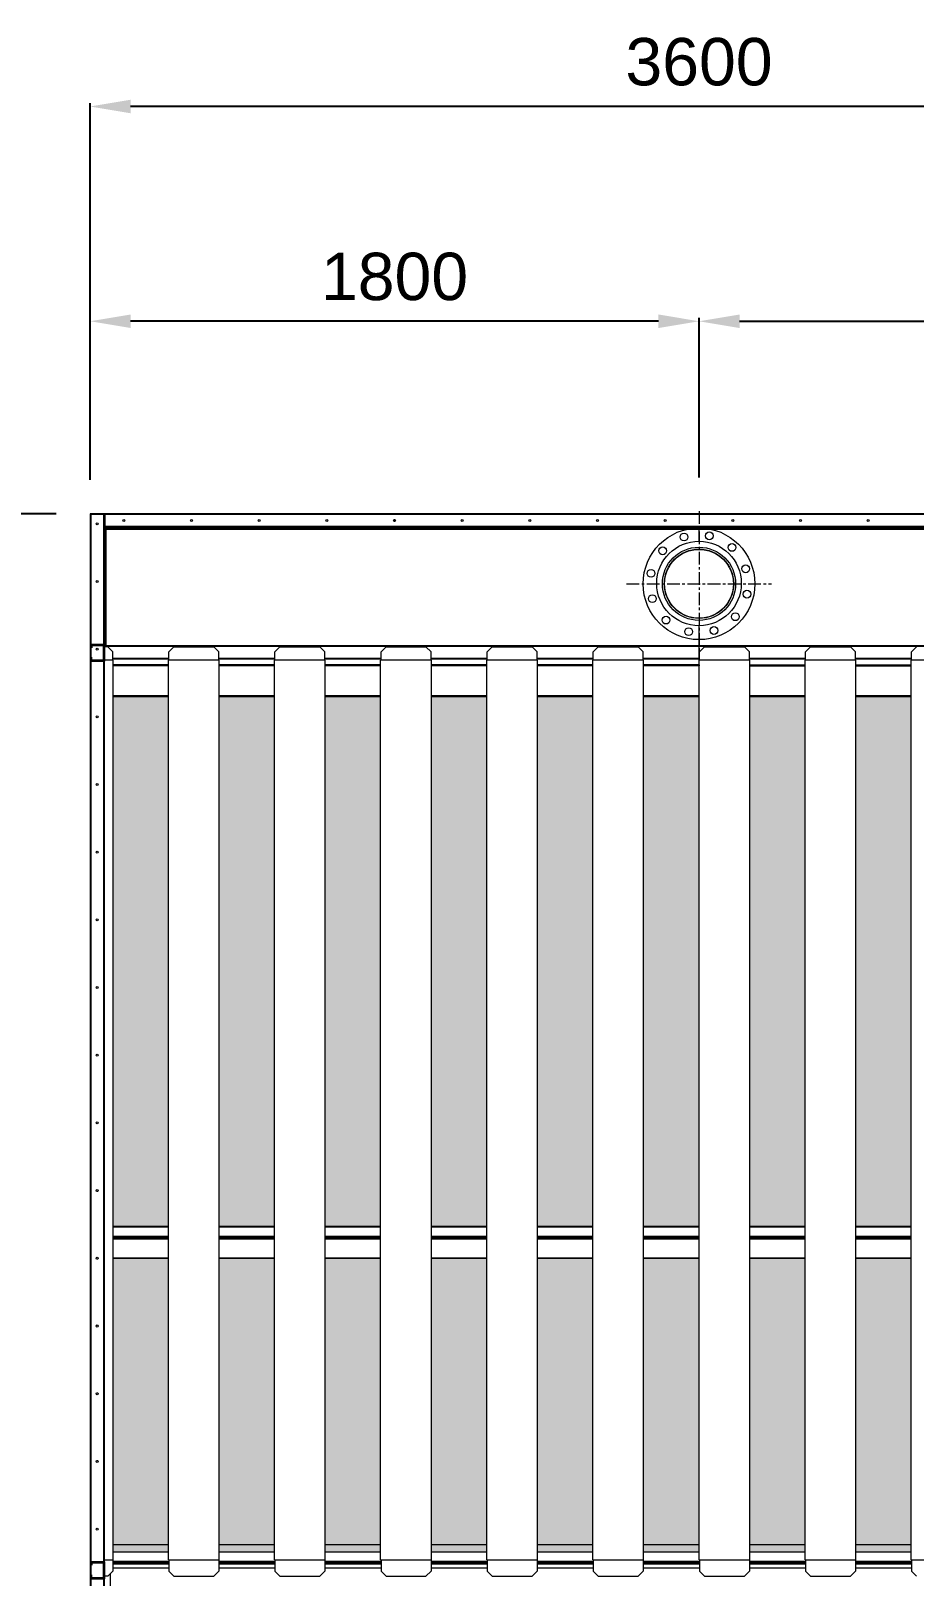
# Model space of a CAD drawing. Header units: millimetres. Extents: x 2739 to 32146, y 1792 to 22587.
# Drawn here: x 5418 to 8029, y 9836 to 14401 of the extents above; entities that cross this region are included whole.
import ezdxf

# ---------------------------------------------------------------- set-up
doc = ezdxf.new("R2010")
doc.units = ezdxf.units.MM
for name, pattern in [('CENTER', [2, 1.25, -0.25, 0.25, -0.25]), ('HIDDEN', [0.375, 0.25, -0.125]), ('HIDDENX2', [0.75, 0.5, -0.25])]:
    doc.linetypes.add(name, pattern=pattern)
doc.layers.add('center', color=1, linetype='CENTER')
doc.layers.add('HIDD', color=2, linetype='HIDDENX2')
doc.styles.get("Standard").update_dxf_attribs({"font": 'arial.ttf'})
doc.dimstyles.new('1.40', dxfattribs={"dimscale": 20, "dimtxt": 1.5, "dimasz": 1, "dimexe": 0.5, "dimexo": 0.5, "dimgap": 0.5, "dimtad": 1, "dimdec": 0, "dimzin": 0, "dimdsep": 46, "dimtxsty": 'Standard', "dimcen": 0, "dimclrd": 2, "dimclre": 2, "dimclrt": 3, "dimadec": 0, "dimazin": 0, "dimtfac": 1, "dimtdec": 0, "dimtmove": 0, "dimatfit": 0, "dimfxl": 1, "dimtolj": 1, "dimtzin": 0, "dimlwd": -1, "dimlwe": -1, "dimarcsym": 0})
pattern_1 = [(0, (-404106.215, -77186.66), (57.15, 32.9955677), [38.1, -76.2]), (120, (-404106.215, -77186.66), (-57.15, 32.995568), [38.1, -76.2]), (60, (-404106.215, -77186.66), (1e-07, 65.9911357), [-76.2, 38.1])]

# ---------------------------------------------------------------- blocks, each defined once
blk = doc.blocks.new('*D23')
at = {"color": 2, "transparency": 16777216}
for p, q in [((5593.3, 13074.9), (5593.3, 13553.6)), ((7273.3, 13543.6), (5713.3, 13543.6)), ((7393.3, 13082.4), (7393.3, 13553.6))]:
    blk.add_line(p, q, dxfattribs=at)
for points in [[(5713.3, 13563.6), (5713.3, 13523.6), (5593.3, 13543.6)], [(7273.3, 13563.6), (7273.3, 13523.6), (7393.3, 13543.6)]]:
    blk.add_solid(points, dxfattribs=at)
at = {"layer": 'Defpoints', "color": 0, "transparency": 16777216}
for p in [(5593.3, 13543.6), (5593.3, 12974.9), (7393.3, 12982.4)]:
    blk.add_point(p, dxfattribs=at)
at = {"color": 3, "lineweight": 5, "transparency": 16777216, "insert": (6493.3, 13675.1), "char_height": 140, "attachment_point": 5}
blk.add_mtext('\\A1;1800', dxfattribs=at)
blk = doc.blocks.new('*D24')
at = {"color": 2, "transparency": 16777216}
for p, q in [((7393.3, 13082.4), (7393.3, 13553.6)), ((7513.3, 13543.6), (9073.3, 13543.6)), ((9193.3, 13074.9), (9193.3, 13553.6))]:
    blk.add_line(p, q, dxfattribs=at)
for points in [[(7513.3, 13563.6), (7513.3, 13523.6), (7393.3, 13543.6)], [(9073.3, 13563.6), (9073.3, 13523.6), (9193.3, 13543.6)]]:
    blk.add_solid(points, dxfattribs=at)
at = {"layer": 'Defpoints', "color": 0, "transparency": 16777216}
for p in [(9193.3, 13543.6), (7393.3, 12982.4), (9193.3, 12974.9)]:
    blk.add_point(p, dxfattribs=at)
at = {"color": 3, "lineweight": 5, "transparency": 16777216, "insert": (8293.3, 13675.1), "char_height": 140, "attachment_point": 5}
blk.add_mtext('\\A1;1800', dxfattribs=at)
blk = doc.blocks.new('*D25')
at = {"color": 2, "transparency": 16777216}
for p, q in [((5593.3, 13074.9), (5593.3, 14188.1)), ((9073.3, 14178.1), (5713.3, 14178.1)), ((9193.3, 13074.9), (9193.3, 14188.1))]:
    blk.add_line(p, q, dxfattribs=at)
for points in [[(5713.3, 14198.1), (5713.3, 14158.1), (5593.3, 14178.1)], [(9073.3, 14198.1), (9073.3, 14158.1), (9193.3, 14178.1)]]:
    blk.add_solid(points, dxfattribs=at)
at = {"layer": 'Defpoints', "color": 0, "transparency": 16777216}
for p in [(5593.3, 14178.1), (5593.3, 12974.9), (9193.3, 12974.9)]:
    blk.add_point(p, dxfattribs=at)
at = {"color": 3, "lineweight": 5, "transparency": 16777216, "insert": (7393.3, 14309.6), "char_height": 140, "attachment_point": 5}
blk.add_mtext('\\A1;3600', dxfattribs=at)
blk = doc.blocks.new('*D26')
at = {"color": 2, "transparency": 16777216}
for p, q in [((5493.3, 12974.9), (4552.6, 12974.9)), ((4562.6, 12854.9), (4562.6, 9494.9)), ((5493.3, 9374.9), (4552.6, 9374.9))]:
    blk.add_line(p, q, dxfattribs=at)
for points in [[(4542.6, 12854.9), (4582.6, 12854.9), (4562.6, 12974.9)], [(4542.6, 9494.9), (4582.6, 9494.9), (4562.6, 9374.9)]]:
    blk.add_solid(points, dxfattribs=at)
at = {"layer": 'Defpoints', "color": 0, "transparency": 16777216}
for p in [(5593.3, 12974.9), (4562.6, 9374.9), (5593.3, 9374.9)]:
    blk.add_point(p, dxfattribs=at)
at = {"color": 3, "lineweight": 5, "transparency": 16777216, "insert": (4431, 11174.9), "char_height": 140, "attachment_point": 5, "rotation": 90}
blk.add_mtext('\\A1;3600', dxfattribs=at)
blk = doc.blocks.new('435')
for p, q in [((-131382, 21088.8), (-131342, 21088.8)), ((-131382, 21088.8), (-131382, 21078.8)), ((-131380, 21078.8), (-131382, 21078.8)), ((-131382, 21038.8), (-131382, 21050.8)), ((-131382, 21050.8), (-131380, 21050.8)), ((-131380, 21086.8), (-131344, 21086.8)), ((-131380, 21086.8), (-131380, 21078.8)), ((-131380, 21040.8), (-131380, 21050.8)), ((-131344, 21086.8), (-131344, 21040.8)), ((-131342, 21088.8), (-131342, 21038.8)), ((-131342, 21088.8), (-131342, 21038.8)), ((-131342, 21038.8), (-131382, 21038.8)), ((-131344, 21040.8), (-131380, 21040.8))]:
    blk.add_line(p, q)
blk = doc.blocks.new('3')
at = {"lineweight": 20}
h = blk.add_hatch(dxfattribs=at)
h.set_pattern_fill('HONEY', scale=12)
h.set_pattern_definition(pattern_1)
h.paths.add_polyline_path([(8484.2, 12435.2), (8484.2, 10868.7), (8647.9, 10868.7), (8647.9, 12435.2)])
h.paths.add_polyline_path([(8170.6, 12435.2), (8170.6, 10868.7), (8334.2, 10868.7), (8334.2, 12435.2)])
h.paths.add_polyline_path([(6138.7, 10868.7), (6138.7, 12435.2), (5975, 12435.2), (5975, 10868.7)])
h.paths.add_polyline_path([(6452.3, 10868.7), (6452.3, 12435.2), (6288.7, 12435.2), (6288.7, 10868.7)])
h.paths.add_polyline_path([(6766, 10868.7), (6766, 12435.2), (6602.3, 12435.2), (6602.3, 10868.7)])
h.paths.add_polyline_path([(7079.6, 10868.7), (7079.6, 12435.2), (6916, 12435.2), (6916, 10868.7)])
h.paths.add_polyline_path([(7393.3, 10868.7), (7393.3, 12435.2), (7229.6, 12435.2), (7229.6, 10868.7)])
h.paths.add_polyline_path([(7706.9, 10868.7), (7706.9, 12435.2), (7543.3, 12435.2), (7543.3, 10868.7)])
h.paths.add_polyline_path([(7856.9, 12435.2), (7856.9, 10868.7), (8020.6, 10868.7), (8020.6, 12435.2)])
h.paths.add_polyline_path([(5661.4, 12435.2), (5661.4, 10868.7), (5825, 10868.7), (5825, 12435.2)])
h.paths.add_polyline_path([(9153.3, 12435.2), (9153.3, 10868.7), (9154.1, 10868.7), (9154.1, 12435.2)])
h.paths.add_polyline_path([(8961.4, 10868.7), (8961.4, 12435.2), (8797.9, 12435.2), (8797.9, 10868.7)])
h = blk.add_hatch(dxfattribs=at)
h.set_pattern_fill('HONEY', scale=12)
h.set_pattern_definition(pattern_1)
h.paths.add_polyline_path([(9153.3, 10775.4), (9153.3, 9907.1), (9154.1, 9907.1), (9154.1, 10775.4)])
h.paths.add_polyline_path([(8797.9, 10775.4), (8797.9, 9907.1), (8961.4, 9907.1), (8961.4, 10775.4)])
h.paths.add_polyline_path([(8484.2, 10775.4), (8484.2, 9907.1), (8647.9, 9907.1), (8647.9, 10775.4)])
h.paths.add_polyline_path([(8170.6, 10775.4), (8170.6, 9907.1), (8334.2, 9907.1), (8334.2, 10775.4)])
h.paths.add_polyline_path([(7856.9, 10775.4), (7856.9, 9907.1), (8020.6, 9907.1), (8020.6, 10775.4)])
h.paths.add_polyline_path([(7543.3, 10775.4), (7543.3, 9907.1), (7706.9, 9907.1), (7706.9, 10775.4)])
h.paths.add_polyline_path([(7229.6, 10775.4), (7229.6, 9907.1), (7393.3, 9907.1), (7393.3, 10775.4)])
h.paths.add_polyline_path([(6916, 10775.4), (6916, 9907.1), (7079.6, 9907.1), (7079.6, 10775.4)])
h.paths.add_polyline_path([(6602.3, 10775.4), (6602.3, 9907.1), (6766, 9907.1), (6766, 10775.4)])
h.paths.add_polyline_path([(6288.7, 10775.4), (6288.7, 9907.1), (6452.3, 9907.1), (6452.3, 10775.4)])
h.paths.add_polyline_path([(5975, 10775.4), (5975, 9907.1), (6138.7, 9907.1), (6138.7, 10775.4)])
h.paths.add_polyline_path([(5825, 9907.1), (5825, 10775.4), (5661.4, 10775.4), (5661.4, 9907.1)])
at = {"color": 7, "lineweight": 20, "ltscale": 0.097167}
blk.add_line((5635.3, 12738.3), (5635.3, 12971.5), dxfattribs=at)
at = {"color": 7, "lineweight": 20}
for p, q in [((9145.9, 12974.9), (5640.7, 12974.9)), ((5639, 12934.9), (9147.6, 12934.9)), ((5640.7, 12932.9), (9145.9, 12932.9)), ((5640.7, 12929.5), (9145.9, 12929.5)), ((7187.3, 12933.3), (5848.9, 12933.3)), ((9112.7, 12933.3), (7599.3, 12933.3)), ((5635.3, 12738.3), (5635.3, 9879.7)), ((5825, 12528.6), (5661.4, 12528.6)), ((5825, 12525.4), (5661.4, 12525.4)), ((6138.7, 12528.6), (5975, 12528.6)), ((6138.7, 12525.4), (5975, 12525.4)), ((6452.3, 12528.6), (6288.7, 12528.6)), ((6452.3, 12525.4), (6288.7, 12525.4)), ((6766, 12528.6), (6602.3, 12528.6)), ((6766, 12525.4), (6602.3, 12525.4)), ((7079.6, 12528.6), (6916, 12528.6)), ((7079.6, 12525.4), (6916, 12525.4)), ((7393.3, 12528.6), (7229.6, 12528.6)), ((7393.3, 12525.4), (7229.6, 12525.4)), ((7543.3, 12528.6), (7706.9, 12528.6)), ((7543.3, 12525.4), (7706.9, 12525.4)), ((7856.9, 12528.6), (8020.6, 12528.6)), ((7856.9, 12525.4), (8020.6, 12525.4)), ((5661.4, 12437.8), (5825, 12437.8)), ((5661.4, 12435.2), (5825, 12435.2)), ((5975, 12437.8), (6138.7, 12437.8)), ((5975, 12435.2), (6138.7, 12435.2)), ((6288.7, 12437.8), (6452.3, 12437.8)), ((6288.7, 12435.2), (6452.3, 12435.2)), ((6602.3, 12437.8), (6766, 12437.8)), ((6602.3, 12435.2), (6766, 12435.2)), ((6916, 12437.8), (7079.6, 12437.8)), ((6916, 12435.2), (7079.6, 12435.2)), ((7229.6, 12437.8), (7393.3, 12437.8)), ((7229.6, 12435.2), (7393.3, 12435.2)), ((7543.3, 12437.8), (7706.9, 12437.8)), ((7543.3, 12435.2), (7706.9, 12435.2)), ((7856.9, 12437.8), (8020.6, 12437.8)), ((7856.9, 12435.2), (8020.6, 12435.2)), ((5825, 10868.7), (5661.4, 10868.7)), ((5825, 10867.1), (5661.4, 10867.1)), ((6138.7, 10868.7), (5975, 10868.7)), ((6138.7, 10867.1), (5975, 10867.1)), ((6452.3, 10868.7), (6288.7, 10868.7)), ((6452.3, 10867.1), (6288.7, 10867.1)), ((6766, 10868.7), (6602.3, 10868.7)), ((6766, 10867.1), (6602.3, 10867.1)), ((7079.6, 10868.7), (6916, 10868.7)), ((7079.6, 10867.1), (6916, 10867.1)), ((7393.3, 10868.7), (7229.6, 10868.7)), ((7393.3, 10867.1), (7229.6, 10867.1)), ((7706.9, 10868.7), (7543.3, 10868.7)), ((7706.9, 10867.1), (7543.3, 10867.1)), ((8020.6, 10868.7), (7856.9, 10868.7)), ((8020.6, 10867.1), (7856.9, 10867.1)), ((5661.4, 10840), (5825, 10840)), ((5661.4, 10836.9), (5825, 10836.9)), ((5661.4, 10835.2), (5825, 10835.2)), ((5661.4, 10832.7), (5825, 10832.7)), ((5975, 10840), (6138.7, 10840)), ((5975, 10836.9), (6138.7, 10836.9)), ((5975, 10835.2), (6138.7, 10835.2)), ((5975, 10832.7), (6138.7, 10832.7)), ((6288.7, 10840), (6452.3, 10840)), ((6288.7, 10836.9), (6452.3, 10836.9)), ((6288.7, 10835.2), (6452.3, 10835.2)), ((6288.7, 10832.7), (6452.3, 10832.7)), ((6602.3, 10840), (6766, 10840)), ((6602.3, 10836.9), (6766, 10836.9)), ((6602.3, 10835.2), (6766, 10835.2)), ((6602.3, 10832.7), (6766, 10832.7)), ((6916, 10840), (7079.6, 10840)), ((6916, 10836.9), (7079.6, 10836.9)), ((6916, 10835.2), (7079.6, 10835.2)), ((6916, 10832.7), (7079.6, 10832.7)), ((7229.6, 10840), (7393.3, 10840)), ((7229.6, 10836.9), (7393.3, 10836.9)), ((7229.6, 10835.2), (7393.3, 10835.2)), ((7229.6, 10832.7), (7393.3, 10832.7)), ((7543.3, 10840), (7706.9, 10840)), ((7543.3, 10836.9), (7706.9, 10836.9)), ((7543.3, 10835.2), (7706.9, 10835.2)), ((7543.3, 10832.7), (7706.9, 10832.7)), ((7856.9, 10840), (8020.6, 10840)), ((7856.9, 10836.9), (8020.6, 10836.9)), ((7856.9, 10835.2), (8020.6, 10835.2)), ((7856.9, 10832.7), (8020.6, 10832.7)), ((5661.4, 10775.4), (5825, 10775.4)), ((5661.4, 10775.2), (5825, 10775.2)), ((5825, 10775.1), (5661.4, 10775.1)), ((5975, 10775.4), (6138.7, 10775.4)), ((5975, 10775.2), (6138.7, 10775.2)), ((6138.7, 10775.1), (5975, 10775.1)), ((6288.7, 10775.4), (6452.3, 10775.4)), ((6288.7, 10775.2), (6452.3, 10775.2)), ((6452.3, 10775.1), (6288.7, 10775.1)), ((6602.3, 10775.4), (6766, 10775.4)), ((6602.3, 10775.2), (6766, 10775.2)), ((6766, 10775.1), (6602.3, 10775.1)), ((6916, 10775.4), (7079.6, 10775.4)), ((6916, 10775.2), (7079.6, 10775.2)), ((7079.6, 10775.1), (6916, 10775.1)), ((7229.6, 10775.4), (7393.3, 10775.4)), ((7229.6, 10775.2), (7393.3, 10775.2)), ((7393.3, 10775.1), (7229.6, 10775.1)), ((7543.3, 10775.4), (7706.9, 10775.4)), ((7543.3, 10775.2), (7706.9, 10775.2)), ((7706.9, 10775.1), (7543.3, 10775.1)), ((7856.9, 10775.4), (8020.6, 10775.4)), ((7856.9, 10775.2), (8020.6, 10775.2)), ((8020.6, 10775.1), (7856.9, 10775.1)), ((5825, 9928.7), (5661.4, 9928.7)), ((6138.7, 9928.7), (5975, 9928.7)), ((6452.3, 9928.7), (6288.7, 9928.7)), ((6766, 9928.7), (6602.3, 9928.7)), ((7079.6, 9928.7), (6916, 9928.7)), ((7393.3, 9928.7), (7229.6, 9928.7)), ((7706.9, 9928.7), (7543.3, 9928.7)), ((8020.6, 9928.7), (7856.9, 9928.7)), ((5660.4, 9880), (5826, 9880)), ((5660.4, 9876.9), (5826, 9876.9)), ((5826, 9874.9), (5660.4, 9874.9)), ((5826, 9871.5), (5660.4, 9871.5)), ((5825, 9907.1), (5661.4, 9907.1)), ((5974, 9880), (6139.7, 9880)), ((5974, 9876.9), (6139.7, 9876.9)), ((6139.7, 9874.9), (5974, 9874.9)), ((6139.7, 9871.5), (5974, 9871.5)), ((6138.7, 9907.1), (5975, 9907.1)), ((6287.7, 9880), (6453.3, 9880)), ((6287.7, 9876.9), (6453.3, 9876.9)), ((6453.3, 9874.9), (6287.7, 9874.9)), ((6453.3, 9871.5), (6287.7, 9871.5)), ((6452.3, 9907.1), (6288.7, 9907.1)), ((6601.3, 9880), (6767, 9880)), ((6601.3, 9876.9), (6767, 9876.9)), ((6767, 9874.9), (6601.3, 9874.9)), ((6767, 9871.5), (6601.3, 9871.5)), ((6766, 9907.1), (6602.3, 9907.1)), ((6915, 9880), (7080.6, 9880)), ((6915, 9876.9), (7080.6, 9876.9)), ((7080.6, 9874.9), (6915, 9874.9)), ((7080.6, 9871.5), (6915, 9871.5)), ((7079.6, 9907.1), (6916, 9907.1)), ((7228.6, 9880), (7394.3, 9880)), ((7228.6, 9876.9), (7394.3, 9876.9)), ((7394.3, 9874.9), (7228.6, 9874.9)), ((7394.3, 9871.5), (7228.6, 9871.5)), ((7393.3, 9907.1), (7229.6, 9907.1)), ((7542.3, 9880), (7707.9, 9880)), ((7542.3, 9876.9), (7707.9, 9876.9)), ((7707.9, 9874.9), (7542.3, 9874.9)), ((7707.9, 9871.5), (7542.3, 9871.5)), ((7706.9, 9907.1), (7543.3, 9907.1)), ((7855.9, 9880), (8021.6, 9880)), ((7855.9, 9876.9), (8021.6, 9876.9)), ((8021.6, 9874.9), (7855.9, 9874.9)), ((8021.6, 9871.5), (7855.9, 9871.5)), ((8020.6, 9907.1), (7856.9, 9907.1)), ((6601.3, 9859.9), (6767, 9859.9)), ((6915, 9859.9), (7080.6, 9859.9)), ((7228.6, 9859.9), (7394.3, 9859.9)), ((7542.3, 9859.9), (7707.9, 9859.9)), ((7855.9, 9859.9), (8021.6, 9859.9))]:
    blk.add_line(p, q, dxfattribs=at)
at = {"color": 7, "lineweight": 20, "ltscale": 0.000833337}
blk.add_line((5637.3, 12929.5), (5635.3, 12929.5), dxfattribs=at)
at = {"color": 7, "lineweight": 20, "ltscale": 0.053167}
blk.add_line((5635.3, 12929.5), (5635.3, 12801.9), dxfattribs=at)
at = {"color": 7, "lineweight": 20, "ltscale": 0.000561904}
blk.add_line((5637.3, 12936.9), (5637.3, 12938.3), dxfattribs=at)
at = {"color": 7, "lineweight": 20, "ltscale": 0.000125435}
blk.add_line((5637.6, 12936.9), (5637.3, 12936.9), dxfattribs=at)
at = {"color": 7, "lineweight": 20, "ltscale": 0.002375}
blk.add_line((5637.3, 12931.2), (5637.3, 12934.9), dxfattribs=at)
at = {"color": 7, "lineweight": 20, "ltscale": 0.000707554}
blk.add_line((5637.3, 12934.9), (5639, 12934.9), dxfattribs=at)
at = {"color": 7, "lineweight": 20, "ltscale": 0.000707705}
blk.add_line((5637.3, 12932.9), (5639, 12932.9), dxfattribs=at)
at = {"color": 7, "lineweight": 20, "ltscale": 0.000833333}
for p, q in [((5637.3, 12931.2), (5639.3, 12931.2)), ((5637.3, 12929.5), (5639.3, 12929.5)), ((5667.3, 9874.9), (5667.3, 9876.9)), ((7964.8, 9874.9), (7964.8, 9876.9)), ((7968.2, 9874.9), (7968.2, 9876.9)), ((7986.4, 9874.9), (7986.4, 9876.9)), ((7989.8, 9874.9), (7989.8, 9876.9))]:
    blk.add_line(p, q, dxfattribs=at)
at = {"color": 7, "lineweight": 20, "ltscale": 0.000708333}
for p, q in [((5637.3, 12931.2), (5637.3, 12929.5)), ((5639.3, 12931.2), (5639.3, 12929.5)), ((5667.3, 10835.2), (5667.3, 10836.9)), ((7964.8, 10835.2), (7964.8, 10836.9)), ((7968.2, 10835.2), (7968.2, 10836.9)), ((7986.4, 10835.2), (7986.4, 10836.9)), ((7989.8, 10835.2), (7989.8, 10836.9))]:
    blk.add_line(p, q, dxfattribs=at)
at = {"color": 7, "lineweight": 20, "ltscale": 0.142705}
for p, q in [((5637.3, 12584.9), (5637.3, 12929.5)), ((5640.7, 12584.9), (5640.7, 12929.5))]:
    blk.add_line(p, q, dxfattribs=at)
at = {"color": 7, "lineweight": 20, "ltscale": 0.001417}
for p, q in [((5640.7, 12929.5), (5637.3, 12929.5)), ((5640.7, 12929.5), (5640.7, 12932.9)), ((7393.3, 12929.5), (7393.3, 12932.9))]:
    blk.add_line(p, q, dxfattribs=at)
at = {"color": 7, "lineweight": 20, "ltscale": 0.00075}
blk.add_line((5640.3, 12932.1), (5638.5, 12932.1), dxfattribs=at)
at = {"color": 7, "lineweight": 20, "ltscale": 0.000375}
blk.add_line((5638.5, 12931.2), (5638.5, 12932.1), dxfattribs=at)
at = {"color": 7, "lineweight": 20, "ltscale": 5.91962e-05}
blk.add_line((5638.7, 12932.1), (5638.6, 12932.3), dxfattribs=at)
at = {"color": 7, "lineweight": 20, "ltscale": 0.000832499}
blk.add_line((5639, 12934.9), (5639, 12932.9), dxfattribs=at)
at = {"color": 7, "lineweight": 20, "ltscale": 0.000333342}
blk.add_line((5639, 12932.9), (5639, 12932.1), dxfattribs=at)
at = {"color": 7, "lineweight": 20, "ltscale": 0.000708193}
blk.add_line((5639, 12932.9), (5640.7, 12932.9), dxfattribs=at)
at = {"color": 7, "lineweight": 20, "ltscale": 0.000166667}
blk.add_line((5640.7, 12932.1), (5640.3, 12932.1), dxfattribs=at)
at = {"color": 7, "lineweight": 20, "ltscale": 5.54767e-06}
blk.add_line((5640.6, 12932.9), (5640.7, 12932.9), dxfattribs=at)
at = {"color": 7, "lineweight": 20, "ltscale": 1.09406e-05}
blk.add_line((5640.6, 12932.9), (5640.7, 12932.9), dxfattribs=at)
at = {"color": 7, "lineweight": 20, "ltscale": 0.00067235}
blk.add_line((5673.9, 12933.3), (5673.9, 12934.9), dxfattribs=at)
at = {"color": 7, "lineweight": 20, "ltscale": 0.043924}
blk.add_line((5779.3, 12933.3), (5673.9, 12933.3), dxfattribs=at)
at = {"color": 7, "lineweight": 20, "ltscale": 0.000160787}
blk.add_line((5673.9, 12932.9), (5673.9, 12933.3), dxfattribs=at)
at = {"color": 7, "lineweight": 20, "ltscale": 0.001149}
for p, q in [((5777.7, 12934.9), (5779.6, 12932.9)), ((5784.9, 12934.9), (5786.8, 12932.9)), ((5800.3, 12932.9), (5798.4, 12934.9)), ((5826, 12934.9), (5827.9, 12932.9)), ((5841.4, 12932.9), (5839.5, 12934.9)), ((5848.6, 12932.9), (5846.7, 12934.9)), ((5849.2, 12932.9), (5847.3, 12934.9))]:
    blk.add_line(p, q, dxfattribs=at)
at = {"color": 7, "lineweight": 20, "ltscale": 5.44556e-06}
blk.add_line((6510.9, 12932.9), (6510.9, 12932.9), dxfattribs=at)
at = {"color": 7, "lineweight": 20, "ltscale": 9.52934e-06}
blk.add_line((6510.9, 12932.9), (6510.9, 12932.9), dxfattribs=at)
at = {"color": 7, "lineweight": 20, "ltscale": 5.46643e-06}
blk.add_line((6519.1, 12932.9), (6519.2, 12932.9), dxfattribs=at)
at = {"color": 7, "lineweight": 20, "ltscale": 9.52935e-06}
blk.add_line((6519.1, 12932.9), (6519.2, 12932.9), dxfattribs=at)
at = {"color": 7, "lineweight": 20, "ltscale": 0.04999}
for p, q in [((6989.3, 12934.9), (6989.3, 12932.9)), ((7189.3, 12934.9), (7189.3, 12932.9))]:
    blk.add_line(p, q, dxfattribs=at)
at = {"color": 7, "lineweight": 20, "ltscale": 0.00083348}
blk.add_line((7187.3, 12932.9), (7187.3, 12934.9), dxfattribs=at)
at = {"color": 7, "lineweight": 20, "ltscale": 0.014833}
blk.add_line((7393.3, 12893.9), (7393.3, 12929.5), dxfattribs=at)
at = {"color": 7, "lineweight": 20, "ltscale": 0.05}
blk.add_line((7597.3, 12932.9), (7597.3, 12934.9), dxfattribs=at)
at = {"color": 7, "lineweight": 20, "ltscale": 0.000833322}
blk.add_line((7599.3, 12934.9), (7599.3, 12932.9), dxfattribs=at)
at = {"color": 7, "lineweight": 20, "ltscale": 0.000833201}
blk.add_line((5635.3, 12801.9), (5637.3, 12801.9), dxfattribs=at)
at = {"color": 7, "lineweight": 20, "ltscale": 0.352083}
blk.add_line((5593.3, 12756.9), (5593.3, 11911.9), dxfattribs=at)
at = {"color": 7, "lineweight": 20, "ltscale": 0.024121}
blk.add_line((7393.3, 12586.1), (7393.3, 12643.9), dxfattribs=at)
at = {"color": 7, "lineweight": 20, "ltscale": 0.036483}
blk.add_line((7393.3, 12437.8), (7393.3, 12602.9), dxfattribs=at)
at = {"lineweight": 20}
for p, q in [((5635.3, 12584.9), (5635.3, 12544.9)), ((5645.4, 12581.9), (5635.3, 12581.9)), ((5660.4, 12566.9), (5645.4, 12581.9)), ((5660.4, 12541.9), (5660.4, 12566.9)), ((5826, 12566.9), (5841, 12581.9)), ((5826, 12541.9), (5826, 12566.9)), ((5841, 12581.9), (5959, 12581.9)), ((5974, 12566.9), (5959, 12581.9)), ((5974, 12541.9), (5974, 12566.9)), ((6139.7, 12566.9), (6154.7, 12581.9)), ((6139.7, 12541.9), (6139.7, 12566.9)), ((6154.7, 12581.9), (6272.7, 12581.9)), ((6287.7, 12566.9), (6272.7, 12581.9)), ((6287.7, 12541.9), (6287.7, 12566.9)), ((6453.3, 12566.9), (6468.3, 12581.9)), ((6453.3, 12541.9), (6453.3, 12566.9)), ((6468.3, 12581.9), (6586.3, 12581.9)), ((6601.3, 12566.9), (6586.3, 12581.9)), ((6601.3, 12541.9), (6601.3, 12566.9)), ((6767, 12566.9), (6782, 12581.9)), ((6767, 12541.9), (6767, 12566.9)), ((6782, 12581.9), (6900, 12581.9)), ((6915, 12566.9), (6900, 12581.9)), ((6915, 12541.9), (6915, 12566.9)), ((7080.6, 12566.9), (7095.6, 12581.9)), ((7080.6, 12541.9), (7080.6, 12566.9)), ((7095.6, 12581.9), (7213.6, 12581.9)), ((7228.6, 12566.9), (7213.6, 12581.9)), ((7228.6, 12541.9), (7228.6, 12566.9)), ((7394.3, 12566.9), (7409.3, 12581.9)), ((7394.3, 12541.9), (7394.3, 12566.9)), ((7409.3, 12581.9), (7527.3, 12581.9)), ((7542.3, 12566.9), (7527.3, 12581.9)), ((7542.3, 12541.9), (7542.3, 12566.9)), ((7707.9, 12566.9), (7722.9, 12581.9)), ((7707.9, 12541.9), (7707.9, 12566.9)), ((7722.9, 12581.9), (7840.9, 12581.9)), ((7855.9, 12566.9), (7840.9, 12581.9)), ((7855.9, 12541.9), (7855.9, 12566.9)), ((8021.6, 12566.9), (8036.6, 12581.9)), ((8021.6, 12541.9), (8021.6, 12566.9)), ((5635.3, 9374.9), (5635.3, 12541.9)), ((5661.4, 12541.9), (5635.3, 12541.9)), ((5661.4, 9883.9), (5661.4, 12541.9)), ((5825, 9883.9), (5825, 12541.9)), ((5975, 12541.9), (5825, 12541.9)), ((5975, 9883.9), (5975, 12541.9)), ((6138.7, 9883.9), (6138.7, 12541.9)), ((6288.7, 12541.9), (6138.7, 12541.9)), ((6288.7, 9883.9), (6288.7, 12541.9)), ((6452.3, 9883.9), (6452.3, 12541.9)), ((6602.3, 12541.9), (6452.3, 12541.9)), ((6602.3, 9883.9), (6602.3, 12541.9)), ((6766, 9883.9), (6766, 12541.9)), ((6916, 12541.9), (6766, 12541.9)), ((6916, 9883.9), (6916, 12541.9)), ((7079.6, 9883.9), (7079.6, 12541.9)), ((7229.6, 12541.9), (7079.6, 12541.9)), ((7229.6, 9883.9), (7229.6, 12541.9)), ((7393.3, 9883.9), (7393.3, 12541.9)), ((7543.3, 12541.9), (7393.3, 12541.9)), ((7543.3, 9883.9), (7543.3, 12541.9)), ((7706.9, 9883.9), (7706.9, 12541.9)), ((7856.9, 12541.9), (7706.9, 12541.9)), ((7856.9, 9883.9), (7856.9, 12541.9)), ((8020.6, 9883.9), (8020.6, 12541.9)), ((8170.6, 12541.9), (8020.6, 12541.9)), ((5635.3, 9883.9), (5661.4, 9883.9)), ((5660.4, 9883.9), (5660.4, 9850.9)), ((5826, 9883.9), (5826, 9850.9)), ((5826, 9883.9), (5974, 9883.9)), ((5974, 9883.9), (5974, 9850.9)), ((6138.7, 9883.9), (6288.7, 9883.9)), ((6139.7, 9883.9), (6139.7, 9850.9)), ((6287.7, 9883.9), (6287.7, 9850.9)), ((6452.3, 9883.9), (6602.3, 9883.9)), ((6453.3, 9883.9), (6453.3, 9850.9)), ((6601.3, 9883.9), (6601.3, 9850.9)), ((6766, 9883.9), (6916, 9883.9)), ((6767, 9883.9), (6767, 9850.9)), ((6915, 9883.9), (6915, 9850.9)), ((7079.6, 9883.9), (7229.6, 9883.9)), ((7080.6, 9883.9), (7080.6, 9850.9)), ((7228.6, 9883.9), (7228.6, 9850.9)), ((7393.3, 9883.9), (7543.3, 9883.9)), ((7394.3, 9883.9), (7394.3, 9850.9)), ((7542.3, 9883.9), (7542.3, 9850.9)), ((7706.9, 9883.9), (7856.9, 9883.9)), ((7707.9, 9883.9), (7707.9, 9850.9)), ((7855.9, 9883.9), (7855.9, 9850.9)), ((8020.6, 9883.9), (8170.6, 9883.9)), ((8021.6, 9883.9), (8021.6, 9850.9)), ((5645.4, 9835.9), (5635.3, 9835.9)), ((5660.4, 9850.9), (5645.4, 9835.9)), ((5826, 9850.9), (5841, 9835.9)), ((5841, 9835.9), (5959, 9835.9)), ((5974, 9850.9), (5959, 9835.9)), ((6139.7, 9850.9), (6154.7, 9835.9)), ((6154.7, 9835.9), (6272.7, 9835.9)), ((6287.7, 9850.9), (6272.7, 9835.9)), ((6453.3, 9850.9), (6468.3, 9835.9)), ((6468.3, 9835.9), (6586.3, 9835.9)), ((6601.3, 9850.9), (6586.3, 9835.9)), ((6767, 9850.9), (6782, 9835.9)), ((6782, 9835.9), (6900, 9835.9)), ((6915, 9850.9), (6900, 9835.9)), ((7080.6, 9850.9), (7095.6, 9835.9)), ((7095.6, 9835.9), (7213.6, 9835.9)), ((7228.6, 9850.9), (7213.6, 9835.9)), ((7394.3, 9850.9), (7409.3, 9835.9)), ((7409.3, 9835.9), (7527.3, 9835.9)), ((7542.3, 9850.9), (7527.3, 9835.9)), ((7707.9, 9850.9), (7722.9, 9835.9)), ((7722.9, 9835.9), (7840.9, 9835.9)), ((7855.9, 9850.9), (7840.9, 9835.9)), ((8021.6, 9850.9), (8036.6, 9835.9))]:
    blk.add_line(p, q, dxfattribs=at)
at = {"color": 7, "lineweight": 20, "ltscale": 0.001354}
for p, q in [((7393.3, 12586.1), (7393.3, 12582.8)), ((7393.3, 12528.6), (7393.3, 12525.4))]:
    blk.add_line(p, q, dxfattribs=at)
at = {"color": 7, "lineweight": 20, "ltscale": 0.44375}
blk.add_line((5593.3, 10841.1), (5593.3, 9776.1), dxfattribs=at)
at = {"color": 7, "lineweight": 20, "ltscale": 0.001028}
for p, q in [((6919.5, 10836.9), (6917.7, 10835.2)), ((6931.9, 10835.2), (6933.7, 10836.9)), ((6962.7, 10836.9), (6960.9, 10835.2))]:
    blk.add_line(p, q, dxfattribs=at)
at = {"color": 7, "lineweight": 20, "ltscale": 0.001029}
for p, q in [((6975.2, 10835.2), (6977, 10836.9)), ((6982.7, 10835.2), (6984.5, 10836.9))]:
    blk.add_line(p, q, dxfattribs=at)
at = {"color": 7, "lineweight": 20, "ltscale": 0.2055}
blk.add_line((5635.3, 9378.3), (5635.3, 9871.5), dxfattribs=at)
at = {"color": 7, "lineweight": 20, "ltscale": 0.00121}
blk.add_line((5974, 9876.9), (5974, 9876.9), dxfattribs=at)
at = {"color": 7, "lineweight": 20, "ltscale": 0.000833334}
blk.add_line((7657.6, 9876.9), (7657.6, 9874.9), dxfattribs=at)
at = {"color": 7, "lineweight": 20, "ltscale": 0.000832431}
for p, q in [((7694.8, 9874.9), (7694.8, 9876.9)), ((7697.6, 9874.9), (7697.6, 9876.9))]:
    blk.add_line(p, q, dxfattribs=at)
at = {"color": 7, "lineweight": 20, "ltscale": 0.201042}
blk.add_line((5593.3, 9859.1), (5593.3, 9376.6), dxfattribs=at)
at = {"color": 7, "lineweight": 20, "ltscale": 0.194167}
blk.add_line((5652.3, 9842.8), (5652.3, 9391.9), dxfattribs=at)
at = {"color": 7, "lineweight": 20, "ltscale": 0.307}
for p, q in [((5660.4, 9859.9), (5826, 9859.9)), ((5974, 9859.9), (6139.7, 9859.9)), ((6287.7, 9859.9), (6453.3, 9859.9))]:
    blk.add_line(p, q, dxfattribs=at)
at = {"color": 0, "lineweight": 20}
for points in [[(5661.4, 10775.4), (5825, 10775.4)], [(5975, 10775.4), (6138.7, 10775.4)], [(6288.7, 10775.4), (6452.3, 10775.4)], [(6602.3, 10775.4), (6766, 10775.4)], [(6916, 10775.4), (7079.6, 10775.4)], [(7229.6, 10775.4), (7393.3, 10775.4)], [(7543.3, 10775.4), (7706.9, 10775.4)], [(7856.9, 10775.4), (8020.6, 10775.4)], [(5825, 9907.1), (5661.4, 9907.1)], [(6138.7, 9907.1), (5975, 9907.1)], [(6452.3, 9907.1), (6288.7, 9907.1)], [(6766, 9907.1), (6602.3, 9907.1)], [(7079.6, 9907.1), (6916, 9907.1)], [(7393.3, 9907.1), (7229.6, 9907.1)], [(7706.9, 9907.1), (7543.3, 9907.1)], [(8020.6, 9907.1), (7856.9, 9907.1)]]:
    blk.add_lwpolyline(points, dxfattribs=at)
at = {"color": 7, "lineweight": 20}
for centre, radius in [((5614.3, 12944.9), 3), ((5693.3, 12954.9), 3), ((5893.3, 12954.9), 3), ((6093.3, 12954.9), 3), ((6293.3, 12954.9), 3), ((6493.3, 12954.9), 3), ((6693.3, 12954.9), 3), ((6893.3, 12954.9), 3), ((7093.3, 12954.9), 3), ((7393.3, 12767.9), 165), ((7293.3, 12954.9), 3), ((7424, 12909.6), 11.5), ((7493.3, 12954.9), 3), ((7693.3, 12954.9), 3), ((7893.3, 12954.9), 3), ((7393.3, 12768.9), 125), ((7285.9, 12865.4), 11.5), ((7393.3, 12767.9), 108.2), ((7349.1, 12906), 11.5), ((7490.8, 12875.3), 11.5), ((7393.3, 12767.9), 102.5), ((7393.3, 12767.9), 101.8), ((7251.6, 12798.7), 11.5), ((7531.4, 12812.2), 11.5), ((5614.3, 12774.9), 3), ((7535, 12737.2), 11.5), ((7255.2, 12723.7), 11.5), ((7295.8, 12660.6), 11.5), ((7500.6, 12670.5), 11.5), ((7362.5, 12626.2), 11.5), ((7437.5, 12629.9), 11.5), ((5614.3, 12574.9), 3), ((5614.3, 12374.9), 3), ((5614.3, 12174.9), 3), ((5614.3, 11974.9), 3), ((5614.3, 11774.9), 3), ((5614.3, 11574.9), 3), ((5614.3, 11374.9), 3), ((5614.3, 11174.9), 3), ((5614.3, 10974.9), 3), ((5614.3, 10774.9), 3), ((5614.3, 10574.9), 3), ((5614.3, 10374.9), 3), ((5614.3, 10174.9), 3), ((5614.3, 9974.9), 3)]:
    blk.add_circle(centre, radius, dxfattribs=at)
for centre, radius, start, end in [((6510.9, 12971.5), 3.4, 89.1059, 90), ((6519.2, 12971.5), 3.4, 90, 90.8941), ((5640.7, 12929.5), 3.4, 130.3202, 150.009), ((5640.7, 12929.5), 3.4, 120.0016, 130.1223), ((6495.3, 12954.9), 4.5, 147.8908, 212.0857), ((6495.3, 12954.9), 3, 109.4675, 250.5088), ((6510.3, 12938.9), 4, 270, 270.2983), ((6519.8, 12938.9), 4, 269.7017, 270)]:
    blk.add_arc(centre, radius, start, end, dxfattribs=at)
blk.add_open_spline([(5635.3, 12801.9), (5635.3, 12802), (5635.3, 12802.1), (5635.4, 12802.2), (5635.6, 12802.5), (5636.1, 12802.7), (5636.5, 12802.9), (5636.8, 12803), (5637.3, 12803.1)], degree=5, knots=[0, 0, 0, 0, 0, 0, 2.034087, 2.034087, 2.034087, 5.485626, 5.485626, 5.485626, 5.485626, 5.485626, 5.485626], dxfattribs=at)
at = {"layer": 'center', "lineweight": 20}
for p, q in [((5635.3, 12974.9), (5593.3, 12974.9)), ((5593.3, 12974.9), (5593.3, 9374.9)), ((9193.3, 12974.9), (5635.3, 12974.9)), ((5635.3, 12974.9), (5635.3, 9374.9)), ((9151.3, 12934.9), (5635.3, 12934.9)), ((9151.3, 12584.9), (5635.3, 12584.9)), ((5826.1, 12544.9), (5660.4, 12544.9)), ((6139.7, 12544.9), (5974, 12544.9)), ((6453.3, 12544.9), (6287.7, 12544.9)), ((6767, 12544.9), (6601.3, 12544.9)), ((7080.6, 12544.9), (6915, 12544.9)), ((7394.3, 12544.9), (7228.6, 12544.9)), ((7707.9, 12544.9), (7542.3, 12544.9)), ((8021.6, 12544.9), (7855.9, 12544.9)), ((5660.4, 9874.9), (5826, 9874.9)), ((5974, 9874.9), (6139.7, 9874.9)), ((6287.7, 9874.9), (6453.3, 9874.9)), ((6601.3, 9874.9), (6767, 9874.9)), ((6915, 9874.9), (7080.6, 9874.9)), ((7228.6, 9874.9), (7394.3, 9874.9)), ((7542.3, 9874.9), (7707.9, 9874.9)), ((7855.9, 9874.9), (8021.6, 9874.9))]:
    blk.add_line(p, q, dxfattribs=at)
at = {"layer": 'center', "lineweight": 20, "ltscale": 30}
for p, q in [((7393.3, 12982.4), (7393.3, 12553.4)), ((7178.8, 12767.9), (7607.8, 12767.9))]:
    blk.add_line(p, q, dxfattribs=at)
at = {"layer": 'HIDD', "linetype": 'HIDDEN', "lineweight": 20}
for p, q in [((5633.3, 12972.9), (5595.3, 12972.9)), ((5595.3, 12972.9), (5595.3, 9376.9)), ((5633.3, 12972.9), (5633.3, 9376.9)), ((9149.3, 12972.9), (5637.3, 12972.9)), ((5637.3, 12972.9), (5637.3, 12936.9)), ((9151.3, 12936.9), (5637.3, 12936.9)), ((9151.3, 12582.9), (5637.3, 12582.9)), ((5637.3, 12582.9), (5637.3, 12581.9)), ((5826.1, 12546.9), (5660.4, 12546.9)), ((6139.7, 12546.9), (5974, 12546.9)), ((6453.3, 12546.9), (6287.7, 12546.9)), ((6767, 12546.9), (6601.3, 12546.9)), ((7080.6, 12546.9), (6915, 12546.9)), ((7394.3, 12546.9), (7228.6, 12546.9)), ((7707.9, 12546.9), (7542.3, 12546.9)), ((8021.6, 12546.9), (7855.9, 12546.9)), ((5660.4, 9872.9), (5826, 9872.9)), ((5974, 9872.9), (6139.7, 9872.9)), ((6287.7, 9872.9), (6453.3, 9872.9)), ((6601.3, 9872.9), (6767, 9872.9)), ((6915, 9872.9), (7080.6, 9872.9)), ((7228.6, 9872.9), (7394.3, 9872.9)), ((7542.3, 9872.9), (7707.9, 9872.9)), ((7855.9, 9872.9), (8021.6, 9872.9)), ((5637.3, 9835.9), (5637.3, 9834.9))]:
    blk.add_line(p, q, dxfattribs=at)
at = {"lineweight": 20}
for p in [(136977.2, -8499.9), (136977.2, -11210.9)]:
    blk.add_blockref('435', p, dxfattribs=at)

msp = doc.modelspace()

# ---------------------------------------------------------------- block references
msp.add_blockref('3', (0, 0))

# ---------------------------------------------------------------- dimensions: what is measured, and where the dimension line sits
at = {"lineweight": 5}
for base, p1, p2, picture, middle in [((5593.3, 14178.1), (9193.3, 12974.9), (5593.3, 12974.9), '*D25', (7393.3, 14309.6)), ((5593.3, 13543.6), (7393.3, 12982.4), (5593.3, 12974.9), '*D23', (6493.3, 13675.1)), ((9193.3, 13543.6), (7393.3, 12982.4), (9193.3, 12974.9), '*D24', (8293.3, 13675.1))]:
    dim = msp.add_linear_dim(base=base, p1=p1, p2=p2, dimstyle='1.40', override={"dimtxt": 7, "dimasz": 6, "dimexo": 5, "dimgap": 3}, dxfattribs=at)
    dim.commit()
    dim.dimension.update_dxf_attribs({"geometry": picture, "text_midpoint": middle})
dim = msp.add_linear_dim(base=(4562.6, 9374.9), p1=(5593.3, 12974.9), p2=(5593.3, 9374.9), angle=90, dimstyle='1.40', override={"dimtxt": 7, "dimasz": 6, "dimexo": 5, "dimgap": 3}, dxfattribs=at)
dim.commit()
dim.dimension.update_dxf_attribs({"geometry": '*D26', "text_midpoint": (4431, 11174.9)})

doc.saveas('drawing.dxf')
